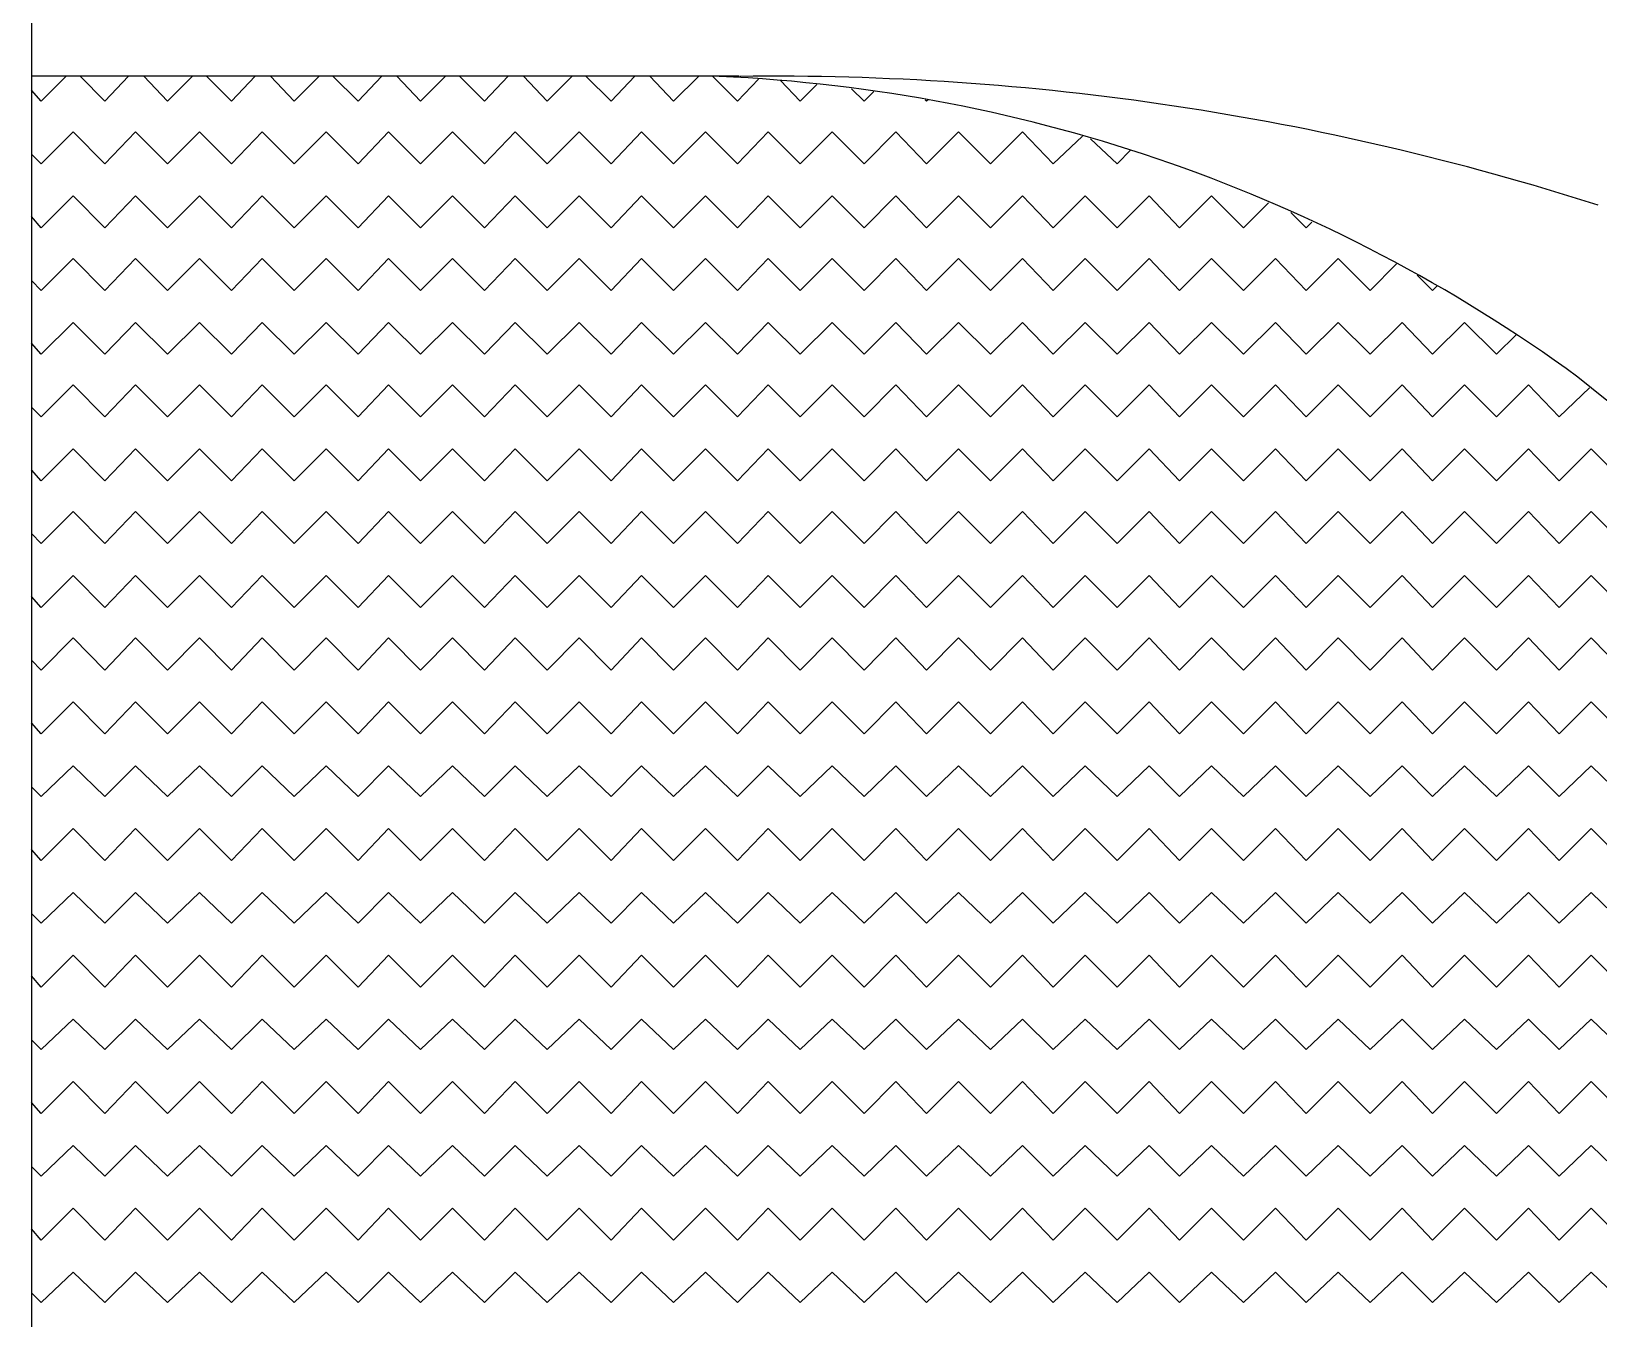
# Model space of a CAD drawing. Header units: millimetres. Extents: x 43 to 258, y 87 to 343.
# Drawn here: x 213.81 to 225.74, y 290.27 to 300.07 of the extents above; entities that cross this region are included whole.
import ezdxf

# ---------------------------------------------------------------- set-up
doc = ezdxf.new("R2010")
doc.units = ezdxf.units.MM
doc.header["$MEASUREMENT"] = 0
doc.layers.get('0').update_dxf_attribs({"linetype": 'CONTINUOUS'})

msp = doc.modelspace()

# ---------------------------------------------------------------- linework, layer by layer
at = {"color": 0, "linetype": 'Continuous', "lineweight": 25, "true_color": 0x000028}
msp.add_line((213.812, 304.631), (213.812, 299.731), dxfattribs=at)
at = {"color": 0, "linetype": 'Continuous', "lineweight": 25, "true_color": 0x950000}
for p, q in [((213.812, 299.731), (213.812, 280.437)), ((219.198, 299.731), (213.812, 299.731))]:
    msp.add_line(p, q, dxfattribs=at)
at = {"color": 0, "linetype": 'Continuous', "lineweight": 25, "true_color": 0x000008}
for p, q in [((213.886, 299.54), (213.812, 299.625)), ((214.076, 299.731), (213.886, 299.54)), ((214.372, 299.54), (214.182, 299.731)), ((214.552, 299.731), (214.372, 299.54)), ((214.849, 299.54), (214.669, 299.731)), ((215.039, 299.731), (214.849, 299.54)), ((215.336, 299.54), (215.145, 299.731)), ((215.515, 299.731), (215.336, 299.54)), ((215.812, 299.54), (215.632, 299.731)), ((216.002, 299.731), (215.812, 299.54)), ((216.299, 299.54), (216.108, 299.731)), ((216.479, 299.731), (216.299, 299.54)), ((216.775, 299.54), (216.595, 299.731)), ((216.965, 299.731), (216.775, 299.54)), ((217.262, 299.54), (217.071, 299.731)), ((217.442, 299.731), (217.262, 299.54)), ((217.738, 299.54), (217.558, 299.731)), ((217.928, 299.731), (217.738, 299.54)), ((218.225, 299.54), (218.034, 299.731)), ((218.405, 299.731), (218.225, 299.54)), ((218.701, 299.54), (218.521, 299.731)), ((218.892, 299.731), (218.701, 299.54)), ((219.188, 299.54), (218.997, 299.731)), ((219.347, 299.709), (219.188, 299.54)), ((219.664, 299.54), (219.516, 299.699)), ((219.791, 299.667), (219.664, 299.54)), ((220.151, 299.54), (220.056, 299.635)), ((220.225, 299.614), (220.151, 299.54)), ((220.627, 299.54), (220.617, 299.551)), ((220.638, 299.551), (220.627, 299.54)), ((214.129, 299.307), (213.886, 299.064)), ((214.372, 299.064), (214.129, 299.307)), ((214.605, 299.307), (214.372, 299.064)), ((214.849, 299.064), (214.605, 299.307)), ((215.092, 299.307), (214.849, 299.064)), ((215.336, 299.064), (215.092, 299.307)), ((215.568, 299.307), (215.336, 299.064)), ((215.812, 299.064), (215.568, 299.307)), ((216.055, 299.307), (215.812, 299.064)), ((216.299, 299.064), (216.055, 299.307)), ((216.531, 299.307), (216.299, 299.064)), ((216.775, 299.064), (216.531, 299.307)), ((217.018, 299.307), (216.775, 299.064)), ((217.262, 299.064), (217.018, 299.307)), ((217.495, 299.307), (217.262, 299.064)), ((217.738, 299.064), (217.495, 299.307)), ((217.981, 299.307), (217.738, 299.064)), ((218.225, 299.064), (217.981, 299.307)), ((218.458, 299.307), (218.225, 299.064)), ((218.701, 299.064), (218.458, 299.307)), ((218.944, 299.307), (218.701, 299.064)), ((219.188, 299.064), (218.944, 299.307)), ((219.421, 299.307), (219.188, 299.064)), ((219.664, 299.064), (219.421, 299.307)), ((219.908, 299.307), (219.664, 299.064)), ((220.151, 299.064), (219.908, 299.307)), ((220.394, 299.307), (220.151, 299.064)), ((220.627, 299.064), (220.394, 299.307)), ((220.871, 299.307), (220.627, 299.064)), ((221.114, 299.064), (220.871, 299.307)), ((221.357, 299.307), (221.114, 299.064)), ((221.59, 299.064), (221.357, 299.307)), ((221.813, 299.275), (221.59, 299.064)), ((222.077, 299.064), (221.876, 299.254)), ((222.183, 299.17), (222.077, 299.064)), ((213.886, 299.064), (213.812, 299.138)), ((214.129, 298.82), (213.886, 298.577)), ((214.372, 298.577), (214.129, 298.82)), ((214.605, 298.82), (214.372, 298.577)), ((214.849, 298.577), (214.605, 298.82)), ((215.092, 298.82), (214.849, 298.577)), ((215.336, 298.577), (215.092, 298.82)), ((215.568, 298.82), (215.336, 298.577)), ((215.812, 298.577), (215.568, 298.82)), ((216.055, 298.82), (215.812, 298.577)), ((216.299, 298.577), (216.055, 298.82)), ((216.531, 298.82), (216.299, 298.577)), ((216.775, 298.577), (216.531, 298.82)), ((217.018, 298.82), (216.775, 298.577)), ((217.262, 298.577), (217.018, 298.82)), ((217.495, 298.82), (217.262, 298.577)), ((217.738, 298.577), (217.495, 298.82)), ((217.981, 298.82), (217.738, 298.577)), ((218.225, 298.577), (217.981, 298.82)), ((218.458, 298.82), (218.225, 298.577)), ((218.701, 298.577), (218.458, 298.82)), ((218.944, 298.82), (218.701, 298.577)), ((219.188, 298.577), (218.944, 298.82)), ((219.421, 298.82), (219.188, 298.577)), ((219.664, 298.577), (219.421, 298.82)), ((219.908, 298.82), (219.664, 298.577)), ((220.151, 298.577), (219.908, 298.82)), ((220.394, 298.82), (220.151, 298.577)), ((220.627, 298.577), (220.394, 298.82)), ((220.871, 298.82), (220.627, 298.577)), ((221.114, 298.577), (220.871, 298.82)), ((221.357, 298.82), (221.114, 298.577)), ((221.59, 298.577), (221.357, 298.82)), ((221.834, 298.82), (221.59, 298.577)), ((222.077, 298.577), (221.834, 298.82)), ((222.321, 298.82), (222.077, 298.577)), ((222.553, 298.577), (222.321, 298.82)), ((222.797, 298.82), (222.553, 298.577)), ((223.04, 298.577), (222.797, 298.82)), ((223.231, 298.767), (223.04, 298.577)), ((223.516, 298.577), (223.4, 298.693)), ((213.886, 298.577), (213.812, 298.662)), ((223.559, 298.619), (223.516, 298.577)), ((214.129, 298.344), (213.886, 298.101)), ((214.372, 298.101), (214.129, 298.344)), ((214.605, 298.344), (214.372, 298.101)), ((214.849, 298.101), (214.605, 298.344)), ((215.092, 298.344), (214.849, 298.101)), ((215.336, 298.101), (215.092, 298.344)), ((215.568, 298.344), (215.336, 298.101)), ((215.812, 298.101), (215.568, 298.344)), ((216.055, 298.344), (215.812, 298.101)), ((216.299, 298.101), (216.055, 298.344)), ((216.531, 298.344), (216.299, 298.101)), ((216.775, 298.101), (216.531, 298.344)), ((217.018, 298.344), (216.775, 298.101)), ((217.262, 298.101), (217.018, 298.344)), ((217.495, 298.344), (217.262, 298.101)), ((217.738, 298.101), (217.495, 298.344)), ((217.981, 298.344), (217.738, 298.101)), ((218.225, 298.101), (217.981, 298.344)), ((218.458, 298.344), (218.225, 298.101)), ((218.701, 298.101), (218.458, 298.344)), ((218.944, 298.344), (218.701, 298.101)), ((219.188, 298.101), (218.944, 298.344)), ((219.421, 298.344), (219.188, 298.101)), ((219.664, 298.101), (219.421, 298.344)), ((219.908, 298.344), (219.664, 298.101)), ((220.151, 298.101), (219.908, 298.344)), ((220.394, 298.344), (220.151, 298.101)), ((220.627, 298.101), (220.394, 298.344)), ((220.871, 298.344), (220.627, 298.101)), ((221.114, 298.101), (220.871, 298.344)), ((221.357, 298.344), (221.114, 298.101)), ((221.59, 298.101), (221.357, 298.344)), ((221.834, 298.344), (221.59, 298.101)), ((222.077, 298.101), (221.834, 298.344)), ((222.321, 298.344), (222.077, 298.101)), ((222.553, 298.101), (222.321, 298.344)), ((222.797, 298.344), (222.553, 298.101)), ((223.04, 298.101), (222.797, 298.344)), ((223.284, 298.344), (223.04, 298.101)), ((223.516, 298.101), (223.284, 298.344)), ((223.76, 298.344), (223.516, 298.101)), ((224.003, 298.101), (223.76, 298.344)), ((224.204, 298.302), (224.003, 298.101)), ((224.48, 298.101), (224.363, 298.217)), ((213.886, 298.101), (213.812, 298.175)), ((224.511, 298.132), (224.48, 298.101)), ((214.129, 297.857), (213.886, 297.614)), ((214.372, 297.614), (214.129, 297.857)), ((214.605, 297.857), (214.372, 297.614)), ((214.849, 297.614), (214.605, 297.857)), ((215.092, 297.857), (214.849, 297.614)), ((215.336, 297.614), (215.092, 297.857)), ((215.568, 297.857), (215.336, 297.614)), ((215.812, 297.614), (215.568, 297.857)), ((216.055, 297.857), (215.812, 297.614)), ((216.299, 297.614), (216.055, 297.857)), ((216.531, 297.857), (216.299, 297.614)), ((216.775, 297.614), (216.531, 297.857)), ((217.018, 297.857), (216.775, 297.614)), ((217.262, 297.614), (217.018, 297.857)), ((217.495, 297.857), (217.262, 297.614)), ((217.738, 297.614), (217.495, 297.857)), ((217.981, 297.857), (217.738, 297.614)), ((218.225, 297.614), (217.981, 297.857)), ((218.458, 297.857), (218.225, 297.614)), ((218.701, 297.614), (218.458, 297.857)), ((218.944, 297.857), (218.701, 297.614)), ((219.188, 297.614), (218.944, 297.857)), ((219.421, 297.857), (219.188, 297.614)), ((219.664, 297.614), (219.421, 297.857)), ((219.908, 297.857), (219.664, 297.614)), ((220.151, 297.614), (219.908, 297.857)), ((220.394, 297.857), (220.151, 297.614)), ((220.627, 297.614), (220.394, 297.857)), ((220.871, 297.857), (220.627, 297.614)), ((221.114, 297.614), (220.871, 297.857)), ((221.357, 297.857), (221.114, 297.614)), ((221.59, 297.614), (221.357, 297.857)), ((221.834, 297.857), (221.59, 297.614)), ((222.077, 297.614), (221.834, 297.857)), ((222.321, 297.857), (222.077, 297.614)), ((222.553, 297.614), (222.321, 297.857)), ((222.797, 297.857), (222.553, 297.614)), ((223.04, 297.614), (222.797, 297.857)), ((223.284, 297.857), (223.04, 297.614)), ((223.516, 297.614), (223.284, 297.857)), ((223.76, 297.857), (223.516, 297.614)), ((224.003, 297.614), (223.76, 297.857)), ((224.247, 297.857), (224.003, 297.614)), ((224.48, 297.614), (224.247, 297.857)), ((224.723, 297.857), (224.48, 297.614)), ((224.966, 297.614), (224.723, 297.857)), ((225.115, 297.762), (224.966, 297.614)), ((213.886, 297.614), (213.812, 297.699)), ((214.129, 297.381), (213.886, 297.138)), ((214.372, 297.138), (214.129, 297.381)), ((214.605, 297.381), (214.372, 297.138)), ((214.849, 297.138), (214.605, 297.381)), ((215.092, 297.381), (214.849, 297.138)), ((215.336, 297.138), (215.092, 297.381)), ((215.568, 297.381), (215.336, 297.138)), ((215.812, 297.138), (215.568, 297.381)), ((216.055, 297.381), (215.812, 297.138)), ((216.299, 297.138), (216.055, 297.381)), ((216.531, 297.381), (216.299, 297.138)), ((216.775, 297.138), (216.531, 297.381)), ((217.018, 297.381), (216.775, 297.138)), ((217.262, 297.138), (217.018, 297.381)), ((217.495, 297.381), (217.262, 297.138)), ((217.738, 297.138), (217.495, 297.381)), ((217.981, 297.381), (217.738, 297.138)), ((218.225, 297.138), (217.981, 297.381)), ((218.458, 297.381), (218.225, 297.138)), ((218.701, 297.138), (218.458, 297.381)), ((218.944, 297.381), (218.701, 297.138)), ((219.188, 297.138), (218.944, 297.381)), ((219.421, 297.381), (219.188, 297.138)), ((219.664, 297.138), (219.421, 297.381)), ((219.908, 297.381), (219.664, 297.138)), ((220.151, 297.138), (219.908, 297.381)), ((220.394, 297.381), (220.151, 297.138)), ((220.627, 297.138), (220.394, 297.381)), ((220.871, 297.381), (220.627, 297.138)), ((221.114, 297.138), (220.871, 297.381)), ((221.357, 297.381), (221.114, 297.138)), ((221.59, 297.138), (221.357, 297.381)), ((221.834, 297.381), (221.59, 297.138)), ((222.077, 297.138), (221.834, 297.381)), ((222.321, 297.381), (222.077, 297.138)), ((222.553, 297.138), (222.321, 297.381)), ((222.797, 297.381), (222.553, 297.138)), ((223.04, 297.138), (222.797, 297.381)), ((223.284, 297.381), (223.04, 297.138)), ((223.516, 297.138), (223.284, 297.381)), ((223.76, 297.381), (223.516, 297.138)), ((224.003, 297.138), (223.76, 297.381)), ((224.247, 297.381), (224.003, 297.138)), ((224.48, 297.138), (224.247, 297.381)), ((224.723, 297.381), (224.48, 297.138)), ((224.966, 297.138), (224.723, 297.381)), ((225.21, 297.381), (224.966, 297.138)), ((225.443, 297.138), (225.21, 297.381)), ((225.675, 297.36), (225.443, 297.138)), ((213.886, 297.138), (213.812, 297.212)), ((214.129, 296.894), (213.886, 296.651)), ((214.372, 296.651), (214.129, 296.894)), ((214.605, 296.894), (214.372, 296.651)), ((214.849, 296.651), (214.605, 296.894)), ((215.092, 296.894), (214.849, 296.651)), ((215.336, 296.651), (215.092, 296.894)), ((215.568, 296.894), (215.336, 296.651)), ((215.812, 296.651), (215.568, 296.894)), ((216.055, 296.894), (215.812, 296.651)), ((216.299, 296.651), (216.055, 296.894)), ((216.531, 296.894), (216.299, 296.651)), ((216.775, 296.651), (216.531, 296.894)), ((217.018, 296.894), (216.775, 296.651)), ((217.262, 296.651), (217.018, 296.894)), ((217.495, 296.894), (217.262, 296.651)), ((217.738, 296.651), (217.495, 296.894)), ((217.981, 296.894), (217.738, 296.651)), ((218.225, 296.651), (217.981, 296.894)), ((218.458, 296.894), (218.225, 296.651)), ((218.701, 296.651), (218.458, 296.894)), ((218.944, 296.894), (218.701, 296.651)), ((219.188, 296.651), (218.944, 296.894)), ((219.421, 296.894), (219.188, 296.651)), ((219.664, 296.651), (219.421, 296.894)), ((219.908, 296.894), (219.664, 296.651)), ((220.151, 296.651), (219.908, 296.894)), ((220.394, 296.894), (220.151, 296.651)), ((220.627, 296.651), (220.394, 296.894)), ((220.871, 296.894), (220.627, 296.651)), ((221.114, 296.651), (220.871, 296.894)), ((221.357, 296.894), (221.114, 296.651)), ((221.59, 296.651), (221.357, 296.894)), ((221.834, 296.894), (221.59, 296.651)), ((222.077, 296.651), (221.834, 296.894)), ((222.321, 296.894), (222.077, 296.651)), ((222.553, 296.651), (222.321, 296.894)), ((222.797, 296.894), (222.553, 296.651)), ((223.04, 296.651), (222.797, 296.894)), ((223.284, 296.894), (223.04, 296.651)), ((223.516, 296.651), (223.284, 296.894)), ((223.76, 296.894), (223.516, 296.651)), ((224.003, 296.651), (223.76, 296.894)), ((224.247, 296.894), (224.003, 296.651)), ((224.48, 296.651), (224.247, 296.894)), ((224.723, 296.894), (224.48, 296.651)), ((224.966, 296.651), (224.723, 296.894)), ((225.21, 296.894), (224.966, 296.651)), ((225.443, 296.651), (225.21, 296.894)), ((225.686, 296.894), (225.443, 296.651)), ((225.929, 296.651), (225.686, 296.894)), ((213.886, 296.651), (213.812, 296.735)), ((214.129, 296.418), (213.886, 296.175)), ((214.372, 296.175), (214.129, 296.418)), ((214.605, 296.418), (214.372, 296.175)), ((214.849, 296.175), (214.605, 296.418)), ((215.092, 296.418), (214.849, 296.175)), ((215.336, 296.175), (215.092, 296.418)), ((215.568, 296.418), (215.336, 296.175)), ((215.812, 296.175), (215.568, 296.418)), ((216.055, 296.418), (215.812, 296.175)), ((216.299, 296.175), (216.055, 296.418)), ((216.531, 296.418), (216.299, 296.175)), ((216.775, 296.175), (216.531, 296.418)), ((217.018, 296.418), (216.775, 296.175)), ((217.262, 296.175), (217.018, 296.418)), ((217.495, 296.418), (217.262, 296.175)), ((217.738, 296.175), (217.495, 296.418)), ((217.981, 296.418), (217.738, 296.175)), ((218.225, 296.175), (217.981, 296.418)), ((218.458, 296.418), (218.225, 296.175)), ((218.701, 296.175), (218.458, 296.418)), ((218.944, 296.418), (218.701, 296.175)), ((219.188, 296.175), (218.944, 296.418)), ((219.421, 296.418), (219.188, 296.175)), ((219.664, 296.175), (219.421, 296.418)), ((219.908, 296.418), (219.664, 296.175)), ((220.151, 296.175), (219.908, 296.418)), ((220.394, 296.418), (220.151, 296.175)), ((220.627, 296.175), (220.394, 296.418)), ((220.871, 296.418), (220.627, 296.175)), ((221.114, 296.175), (220.871, 296.418)), ((221.357, 296.418), (221.114, 296.175)), ((221.59, 296.175), (221.357, 296.418)), ((221.834, 296.418), (221.59, 296.175)), ((222.077, 296.175), (221.834, 296.418)), ((222.321, 296.418), (222.077, 296.175)), ((222.553, 296.175), (222.321, 296.418)), ((222.797, 296.418), (222.553, 296.175)), ((223.04, 296.175), (222.797, 296.418)), ((223.284, 296.418), (223.04, 296.175)), ((223.516, 296.175), (223.284, 296.418)), ((223.76, 296.418), (223.516, 296.175)), ((224.003, 296.175), (223.76, 296.418)), ((224.247, 296.418), (224.003, 296.175)), ((224.48, 296.175), (224.247, 296.418)), ((224.723, 296.418), (224.48, 296.175)), ((224.966, 296.175), (224.723, 296.418)), ((225.21, 296.418), (224.966, 296.175)), ((225.443, 296.175), (225.21, 296.418)), ((225.686, 296.418), (225.443, 296.175)), ((225.929, 296.175), (225.686, 296.418)), ((213.886, 296.175), (213.812, 296.249)), ((214.129, 295.931), (213.886, 295.688)), ((214.372, 295.688), (214.129, 295.931)), ((214.605, 295.931), (214.372, 295.688)), ((214.849, 295.688), (214.605, 295.931)), ((215.092, 295.931), (214.849, 295.688)), ((215.336, 295.688), (215.092, 295.931)), ((215.568, 295.931), (215.336, 295.688)), ((215.812, 295.688), (215.568, 295.931)), ((216.055, 295.931), (215.812, 295.688)), ((216.299, 295.688), (216.055, 295.931)), ((216.531, 295.931), (216.299, 295.688)), ((216.775, 295.688), (216.531, 295.931)), ((217.018, 295.931), (216.775, 295.688)), ((217.262, 295.688), (217.018, 295.931)), ((217.495, 295.931), (217.262, 295.688)), ((217.738, 295.688), (217.495, 295.931)), ((217.981, 295.931), (217.738, 295.688)), ((218.225, 295.688), (217.981, 295.931)), ((218.458, 295.931), (218.225, 295.688)), ((218.701, 295.688), (218.458, 295.931)), ((218.944, 295.931), (218.701, 295.688)), ((219.188, 295.688), (218.944, 295.931)), ((219.421, 295.931), (219.188, 295.688)), ((219.664, 295.688), (219.421, 295.931)), ((219.908, 295.931), (219.664, 295.688)), ((220.151, 295.688), (219.908, 295.931)), ((220.394, 295.931), (220.151, 295.688)), ((220.627, 295.688), (220.394, 295.931)), ((220.871, 295.931), (220.627, 295.688)), ((221.114, 295.688), (220.871, 295.931)), ((221.357, 295.931), (221.114, 295.688)), ((221.59, 295.688), (221.357, 295.931)), ((221.834, 295.931), (221.59, 295.688)), ((222.077, 295.688), (221.834, 295.931)), ((222.321, 295.931), (222.077, 295.688)), ((222.553, 295.688), (222.321, 295.931)), ((222.797, 295.931), (222.553, 295.688)), ((223.04, 295.688), (222.797, 295.931)), ((223.284, 295.931), (223.04, 295.688)), ((223.516, 295.688), (223.284, 295.931)), ((223.76, 295.931), (223.516, 295.688)), ((224.003, 295.688), (223.76, 295.931)), ((224.247, 295.931), (224.003, 295.688)), ((224.48, 295.688), (224.247, 295.931)), ((224.723, 295.931), (224.48, 295.688)), ((224.966, 295.688), (224.723, 295.931)), ((225.21, 295.931), (224.966, 295.688)), ((225.443, 295.688), (225.21, 295.931)), ((225.686, 295.931), (225.443, 295.688)), ((225.929, 295.688), (225.686, 295.931)), ((213.886, 295.688), (213.812, 295.772)), ((214.129, 295.455), (213.886, 295.211)), ((214.372, 295.211), (214.129, 295.455)), ((214.605, 295.455), (214.372, 295.211)), ((214.849, 295.211), (214.605, 295.455)), ((215.092, 295.455), (214.849, 295.211)), ((215.336, 295.211), (215.092, 295.455)), ((215.568, 295.455), (215.336, 295.211)), ((215.812, 295.211), (215.568, 295.455)), ((216.055, 295.455), (215.812, 295.211)), ((216.299, 295.211), (216.055, 295.455)), ((216.531, 295.455), (216.299, 295.211)), ((216.775, 295.211), (216.531, 295.455)), ((217.018, 295.455), (216.775, 295.211)), ((217.262, 295.211), (217.018, 295.455)), ((217.495, 295.455), (217.262, 295.211)), ((217.738, 295.211), (217.495, 295.455)), ((217.981, 295.455), (217.738, 295.211)), ((218.225, 295.211), (217.981, 295.455)), ((218.458, 295.455), (218.225, 295.211)), ((218.701, 295.211), (218.458, 295.455)), ((218.944, 295.455), (218.701, 295.211)), ((219.188, 295.211), (218.944, 295.455)), ((219.421, 295.455), (219.188, 295.211)), ((219.664, 295.211), (219.421, 295.455)), ((219.908, 295.455), (219.664, 295.211)), ((220.151, 295.211), (219.908, 295.455)), ((220.394, 295.455), (220.151, 295.211)), ((220.627, 295.211), (220.394, 295.455)), ((220.871, 295.455), (220.627, 295.211)), ((221.114, 295.211), (220.871, 295.455)), ((221.357, 295.455), (221.114, 295.211)), ((221.59, 295.211), (221.357, 295.455)), ((221.834, 295.455), (221.59, 295.211)), ((222.077, 295.211), (221.834, 295.455)), ((222.321, 295.455), (222.077, 295.211)), ((222.553, 295.211), (222.321, 295.455)), ((222.797, 295.455), (222.553, 295.211)), ((223.04, 295.211), (222.797, 295.455)), ((223.284, 295.455), (223.04, 295.211)), ((223.516, 295.211), (223.284, 295.455)), ((223.76, 295.455), (223.516, 295.211)), ((224.003, 295.211), (223.76, 295.455)), ((224.247, 295.455), (224.003, 295.211)), ((224.48, 295.211), (224.247, 295.455)), ((224.723, 295.455), (224.48, 295.211)), ((224.966, 295.211), (224.723, 295.455)), ((225.21, 295.455), (224.966, 295.211)), ((225.443, 295.211), (225.21, 295.455)), ((225.686, 295.455), (225.443, 295.211)), ((225.929, 295.211), (225.686, 295.455)), ((213.886, 295.211), (213.812, 295.286)), ((214.129, 294.968), (213.886, 294.725)), ((214.372, 294.725), (214.129, 294.968)), ((214.605, 294.968), (214.372, 294.725)), ((214.849, 294.725), (214.605, 294.968)), ((215.092, 294.968), (214.849, 294.725)), ((215.336, 294.725), (215.092, 294.968)), ((215.568, 294.968), (215.336, 294.725)), ((215.812, 294.725), (215.568, 294.968)), ((216.055, 294.968), (215.812, 294.725)), ((216.299, 294.725), (216.055, 294.968)), ((216.531, 294.968), (216.299, 294.725)), ((216.775, 294.725), (216.531, 294.968)), ((217.018, 294.968), (216.775, 294.725)), ((217.262, 294.725), (217.018, 294.968)), ((217.495, 294.968), (217.262, 294.725)), ((217.738, 294.725), (217.495, 294.968)), ((217.981, 294.968), (217.738, 294.725)), ((218.225, 294.725), (217.981, 294.968)), ((218.458, 294.968), (218.225, 294.725)), ((218.701, 294.725), (218.458, 294.968)), ((218.944, 294.968), (218.701, 294.725)), ((219.188, 294.725), (218.944, 294.968)), ((219.421, 294.968), (219.188, 294.725)), ((219.664, 294.725), (219.421, 294.968)), ((219.908, 294.968), (219.664, 294.725)), ((220.151, 294.725), (219.908, 294.968)), ((220.394, 294.968), (220.151, 294.725)), ((220.627, 294.725), (220.394, 294.968)), ((220.871, 294.968), (220.627, 294.725)), ((221.114, 294.725), (220.871, 294.968)), ((221.357, 294.968), (221.114, 294.725)), ((221.59, 294.725), (221.357, 294.968)), ((221.834, 294.968), (221.59, 294.725)), ((222.077, 294.725), (221.834, 294.968)), ((222.321, 294.968), (222.077, 294.725)), ((222.553, 294.725), (222.321, 294.968)), ((222.797, 294.968), (222.553, 294.725)), ((223.04, 294.725), (222.797, 294.968)), ((223.284, 294.968), (223.04, 294.725)), ((223.516, 294.725), (223.284, 294.968)), ((223.76, 294.968), (223.516, 294.725)), ((224.003, 294.725), (223.76, 294.968)), ((224.247, 294.968), (224.003, 294.725)), ((224.48, 294.725), (224.247, 294.968)), ((224.723, 294.968), (224.48, 294.725)), ((224.966, 294.725), (224.723, 294.968)), ((225.21, 294.968), (224.966, 294.725)), ((225.443, 294.725), (225.21, 294.968)), ((225.686, 294.968), (225.443, 294.725)), ((225.929, 294.725), (225.686, 294.968)), ((213.886, 294.725), (213.812, 294.809)), ((214.129, 294.481), (213.886, 294.248)), ((214.372, 294.248), (214.129, 294.481)), ((214.605, 294.481), (214.372, 294.248)), ((214.849, 294.248), (214.605, 294.481)), ((215.092, 294.481), (214.849, 294.248)), ((215.336, 294.248), (215.092, 294.481)), ((215.568, 294.481), (215.336, 294.248)), ((215.812, 294.248), (215.568, 294.481)), ((216.055, 294.481), (215.812, 294.248)), ((216.299, 294.248), (216.055, 294.481)), ((216.531, 294.481), (216.299, 294.248)), ((216.775, 294.248), (216.531, 294.481)), ((217.018, 294.481), (216.775, 294.248)), ((217.262, 294.248), (217.018, 294.481)), ((217.495, 294.481), (217.262, 294.248)), ((217.738, 294.248), (217.495, 294.481)), ((217.981, 294.481), (217.738, 294.248)), ((218.225, 294.248), (217.981, 294.481)), ((218.458, 294.481), (218.225, 294.248)), ((218.701, 294.248), (218.458, 294.481)), ((218.944, 294.481), (218.701, 294.248)), ((219.188, 294.248), (218.944, 294.481)), ((219.421, 294.481), (219.188, 294.248)), ((219.664, 294.248), (219.421, 294.481)), ((219.908, 294.481), (219.664, 294.248)), ((220.151, 294.248), (219.908, 294.481)), ((220.394, 294.481), (220.151, 294.248)), ((220.627, 294.248), (220.394, 294.481)), ((220.871, 294.481), (220.627, 294.248)), ((221.114, 294.248), (220.871, 294.481)), ((221.357, 294.481), (221.114, 294.248)), ((221.59, 294.248), (221.357, 294.481)), ((221.834, 294.481), (221.59, 294.248)), ((222.077, 294.248), (221.834, 294.481)), ((222.321, 294.481), (222.077, 294.248)), ((222.553, 294.248), (222.321, 294.481)), ((222.797, 294.481), (222.553, 294.248)), ((223.04, 294.248), (222.797, 294.481)), ((223.284, 294.481), (223.04, 294.248)), ((223.516, 294.248), (223.284, 294.481)), ((223.76, 294.481), (223.516, 294.248)), ((224.003, 294.248), (223.76, 294.481)), ((224.247, 294.481), (224.003, 294.248)), ((224.48, 294.248), (224.247, 294.481)), ((224.723, 294.481), (224.48, 294.248)), ((224.966, 294.248), (224.723, 294.481)), ((225.21, 294.481), (224.966, 294.248)), ((225.443, 294.248), (225.21, 294.481)), ((225.686, 294.481), (225.443, 294.248)), ((225.929, 294.248), (225.686, 294.481)), ((213.886, 294.248), (213.812, 294.322)), ((214.129, 294.005), (213.886, 293.762)), ((214.372, 293.762), (214.129, 294.005)), ((214.605, 294.005), (214.372, 293.762)), ((214.849, 293.762), (214.605, 294.005)), ((215.092, 294.005), (214.849, 293.762)), ((215.336, 293.762), (215.092, 294.005)), ((215.568, 294.005), (215.336, 293.762)), ((215.812, 293.762), (215.568, 294.005)), ((216.055, 294.005), (215.812, 293.762)), ((216.299, 293.762), (216.055, 294.005)), ((216.531, 294.005), (216.299, 293.762)), ((216.775, 293.762), (216.531, 294.005)), ((217.018, 294.005), (216.775, 293.762)), ((217.262, 293.762), (217.018, 294.005)), ((217.495, 294.005), (217.262, 293.762)), ((217.738, 293.762), (217.495, 294.005)), ((217.981, 294.005), (217.738, 293.762)), ((218.225, 293.762), (217.981, 294.005)), ((218.458, 294.005), (218.225, 293.762)), ((218.701, 293.762), (218.458, 294.005)), ((218.944, 294.005), (218.701, 293.762)), ((219.188, 293.762), (218.944, 294.005)), ((219.421, 294.005), (219.188, 293.762)), ((219.664, 293.762), (219.421, 294.005)), ((219.908, 294.005), (219.664, 293.762)), ((220.151, 293.762), (219.908, 294.005)), ((220.394, 294.005), (220.151, 293.762)), ((220.627, 293.762), (220.394, 294.005)), ((220.871, 294.005), (220.627, 293.762)), ((221.114, 293.762), (220.871, 294.005)), ((221.357, 294.005), (221.114, 293.762)), ((221.59, 293.762), (221.357, 294.005)), ((221.834, 294.005), (221.59, 293.762)), ((222.077, 293.762), (221.834, 294.005)), ((222.321, 294.005), (222.077, 293.762)), ((222.553, 293.762), (222.321, 294.005)), ((222.797, 294.005), (222.553, 293.762)), ((223.04, 293.762), (222.797, 294.005)), ((223.284, 294.005), (223.04, 293.762)), ((223.516, 293.762), (223.284, 294.005)), ((223.76, 294.005), (223.516, 293.762)), ((224.003, 293.762), (223.76, 294.005)), ((224.247, 294.005), (224.003, 293.762)), ((224.48, 293.762), (224.247, 294.005)), ((224.723, 294.005), (224.48, 293.762)), ((224.966, 293.762), (224.723, 294.005)), ((225.21, 294.005), (224.966, 293.762)), ((225.443, 293.762), (225.21, 294.005)), ((225.686, 294.005), (225.443, 293.762)), ((225.929, 293.762), (225.686, 294.005)), ((213.886, 293.762), (213.812, 293.846)), ((214.129, 293.518), (213.886, 293.285)), ((214.372, 293.285), (214.129, 293.518)), ((214.605, 293.518), (214.372, 293.285)), ((214.849, 293.285), (214.605, 293.518)), ((215.092, 293.518), (214.849, 293.285)), ((215.336, 293.285), (215.092, 293.518)), ((215.568, 293.518), (215.336, 293.285)), ((215.812, 293.285), (215.568, 293.518)), ((216.055, 293.518), (215.812, 293.285)), ((216.299, 293.285), (216.055, 293.518)), ((216.531, 293.518), (216.299, 293.285)), ((216.775, 293.285), (216.531, 293.518)), ((217.018, 293.518), (216.775, 293.285)), ((217.262, 293.285), (217.018, 293.518)), ((217.495, 293.518), (217.262, 293.285)), ((217.738, 293.285), (217.495, 293.518)), ((217.981, 293.518), (217.738, 293.285)), ((218.225, 293.285), (217.981, 293.518)), ((218.458, 293.518), (218.225, 293.285)), ((218.701, 293.285), (218.458, 293.518)), ((218.944, 293.518), (218.701, 293.285)), ((219.188, 293.285), (218.944, 293.518)), ((219.421, 293.518), (219.188, 293.285)), ((219.664, 293.285), (219.421, 293.518)), ((219.908, 293.518), (219.664, 293.285)), ((220.151, 293.285), (219.908, 293.518)), ((220.394, 293.518), (220.151, 293.285)), ((220.627, 293.285), (220.394, 293.518)), ((220.871, 293.518), (220.627, 293.285)), ((221.114, 293.285), (220.871, 293.518)), ((221.357, 293.518), (221.114, 293.285)), ((221.59, 293.285), (221.357, 293.518)), ((221.834, 293.518), (221.59, 293.285)), ((222.077, 293.285), (221.834, 293.518)), ((222.321, 293.518), (222.077, 293.285)), ((222.553, 293.285), (222.321, 293.518)), ((222.797, 293.518), (222.553, 293.285)), ((223.04, 293.285), (222.797, 293.518)), ((223.284, 293.518), (223.04, 293.285)), ((223.516, 293.285), (223.284, 293.518)), ((223.76, 293.518), (223.516, 293.285)), ((224.003, 293.285), (223.76, 293.518)), ((224.247, 293.518), (224.003, 293.285)), ((224.48, 293.285), (224.247, 293.518)), ((224.723, 293.518), (224.48, 293.285)), ((224.966, 293.285), (224.723, 293.518)), ((225.21, 293.518), (224.966, 293.285)), ((225.443, 293.285), (225.21, 293.518)), ((225.686, 293.518), (225.443, 293.285)), ((225.929, 293.285), (225.686, 293.518)), ((213.886, 293.285), (213.812, 293.359)), ((214.129, 293.042), (213.886, 292.798)), ((214.372, 292.798), (214.129, 293.042)), ((214.605, 293.042), (214.372, 292.798)), ((214.849, 292.798), (214.605, 293.042)), ((215.092, 293.042), (214.849, 292.798)), ((215.336, 292.798), (215.092, 293.042)), ((215.568, 293.042), (215.336, 292.798)), ((215.812, 292.798), (215.568, 293.042)), ((216.055, 293.042), (215.812, 292.798)), ((216.299, 292.798), (216.055, 293.042)), ((216.531, 293.042), (216.299, 292.798)), ((216.775, 292.798), (216.531, 293.042)), ((217.018, 293.042), (216.775, 292.798)), ((217.262, 292.798), (217.018, 293.042)), ((217.495, 293.042), (217.262, 292.798)), ((217.738, 292.798), (217.495, 293.042)), ((217.981, 293.042), (217.738, 292.798)), ((218.225, 292.798), (217.981, 293.042)), ((218.458, 293.042), (218.225, 292.798)), ((218.701, 292.798), (218.458, 293.042)), ((218.944, 293.042), (218.701, 292.798)), ((219.188, 292.798), (218.944, 293.042)), ((219.421, 293.042), (219.188, 292.798)), ((219.664, 292.798), (219.421, 293.042)), ((219.908, 293.042), (219.664, 292.798)), ((220.151, 292.798), (219.908, 293.042)), ((220.394, 293.042), (220.151, 292.798)), ((220.627, 292.798), (220.394, 293.042)), ((220.871, 293.042), (220.627, 292.798)), ((221.114, 292.798), (220.871, 293.042)), ((221.357, 293.042), (221.114, 292.798)), ((221.59, 292.798), (221.357, 293.042)), ((221.834, 293.042), (221.59, 292.798)), ((222.077, 292.798), (221.834, 293.042)), ((222.321, 293.042), (222.077, 292.798)), ((222.553, 292.798), (222.321, 293.042)), ((222.797, 293.042), (222.553, 292.798)), ((223.04, 292.798), (222.797, 293.042)), ((223.284, 293.042), (223.04, 292.798)), ((223.516, 292.798), (223.284, 293.042)), ((223.76, 293.042), (223.516, 292.798)), ((224.003, 292.798), (223.76, 293.042)), ((224.247, 293.042), (224.003, 292.798)), ((224.48, 292.798), (224.247, 293.042)), ((224.723, 293.042), (224.48, 292.798)), ((224.966, 292.798), (224.723, 293.042)), ((225.21, 293.042), (224.966, 292.798)), ((225.443, 292.798), (225.21, 293.042)), ((225.686, 293.042), (225.443, 292.798)), ((225.929, 292.798), (225.686, 293.042)), ((213.886, 292.798), (213.812, 292.883)), ((214.129, 292.555), (213.886, 292.322)), ((214.372, 292.322), (214.129, 292.555)), ((214.605, 292.555), (214.372, 292.322)), ((214.849, 292.322), (214.605, 292.555)), ((215.092, 292.555), (214.849, 292.322)), ((215.336, 292.322), (215.092, 292.555)), ((215.568, 292.555), (215.336, 292.322)), ((215.812, 292.322), (215.568, 292.555)), ((216.055, 292.555), (215.812, 292.322)), ((216.299, 292.322), (216.055, 292.555)), ((216.531, 292.555), (216.299, 292.322)), ((216.775, 292.322), (216.531, 292.555)), ((217.018, 292.555), (216.775, 292.322)), ((217.262, 292.322), (217.018, 292.555)), ((217.495, 292.555), (217.262, 292.322)), ((217.738, 292.322), (217.495, 292.555)), ((217.981, 292.555), (217.738, 292.322)), ((218.225, 292.322), (217.981, 292.555)), ((218.458, 292.555), (218.225, 292.322)), ((218.701, 292.322), (218.458, 292.555)), ((218.944, 292.555), (218.701, 292.322)), ((219.188, 292.322), (218.944, 292.555)), ((219.421, 292.555), (219.188, 292.322)), ((219.664, 292.322), (219.421, 292.555)), ((219.908, 292.555), (219.664, 292.322)), ((220.151, 292.322), (219.908, 292.555)), ((220.394, 292.555), (220.151, 292.322)), ((220.627, 292.322), (220.394, 292.555)), ((220.871, 292.555), (220.627, 292.322)), ((221.114, 292.322), (220.871, 292.555)), ((221.357, 292.555), (221.114, 292.322)), ((221.59, 292.322), (221.357, 292.555)), ((221.834, 292.555), (221.59, 292.322)), ((222.077, 292.322), (221.834, 292.555)), ((222.321, 292.555), (222.077, 292.322)), ((222.553, 292.322), (222.321, 292.555)), ((222.797, 292.555), (222.553, 292.322)), ((223.04, 292.322), (222.797, 292.555)), ((223.284, 292.555), (223.04, 292.322)), ((223.516, 292.322), (223.284, 292.555)), ((223.76, 292.555), (223.516, 292.322)), ((224.003, 292.322), (223.76, 292.555)), ((224.247, 292.555), (224.003, 292.322)), ((224.48, 292.322), (224.247, 292.555)), ((224.723, 292.555), (224.48, 292.322)), ((224.966, 292.322), (224.723, 292.555)), ((225.21, 292.555), (224.966, 292.322)), ((225.443, 292.322), (225.21, 292.555)), ((225.686, 292.555), (225.443, 292.322)), ((225.929, 292.322), (225.686, 292.555)), ((213.886, 292.322), (213.812, 292.396)), ((214.129, 292.079), (213.886, 291.835)), ((214.372, 291.835), (214.129, 292.079)), ((214.605, 292.079), (214.372, 291.835)), ((214.849, 291.835), (214.605, 292.079)), ((215.092, 292.079), (214.849, 291.835)), ((215.336, 291.835), (215.092, 292.079)), ((215.568, 292.079), (215.336, 291.835)), ((215.812, 291.835), (215.568, 292.079)), ((216.055, 292.079), (215.812, 291.835)), ((216.299, 291.835), (216.055, 292.079)), ((216.531, 292.079), (216.299, 291.835)), ((216.775, 291.835), (216.531, 292.079)), ((217.018, 292.079), (216.775, 291.835)), ((217.262, 291.835), (217.018, 292.079)), ((217.495, 292.079), (217.262, 291.835)), ((217.738, 291.835), (217.495, 292.079)), ((217.981, 292.079), (217.738, 291.835)), ((218.225, 291.835), (217.981, 292.079)), ((218.458, 292.079), (218.225, 291.835)), ((218.701, 291.835), (218.458, 292.079)), ((218.944, 292.079), (218.701, 291.835)), ((219.188, 291.835), (218.944, 292.079)), ((219.421, 292.079), (219.188, 291.835)), ((219.664, 291.835), (219.421, 292.079)), ((219.908, 292.079), (219.664, 291.835)), ((220.151, 291.835), (219.908, 292.079)), ((220.394, 292.079), (220.151, 291.835)), ((220.627, 291.835), (220.394, 292.079)), ((220.871, 292.079), (220.627, 291.835)), ((221.114, 291.835), (220.871, 292.079)), ((221.357, 292.079), (221.114, 291.835)), ((221.59, 291.835), (221.357, 292.079)), ((221.834, 292.079), (221.59, 291.835)), ((222.077, 291.835), (221.834, 292.079)), ((222.321, 292.079), (222.077, 291.835)), ((222.553, 291.835), (222.321, 292.079)), ((222.797, 292.079), (222.553, 291.835)), ((223.04, 291.835), (222.797, 292.079)), ((223.284, 292.079), (223.04, 291.835)), ((223.516, 291.835), (223.284, 292.079)), ((223.76, 292.079), (223.516, 291.835)), ((224.003, 291.835), (223.76, 292.079)), ((224.247, 292.079), (224.003, 291.835)), ((224.48, 291.835), (224.247, 292.079)), ((224.723, 292.079), (224.48, 291.835)), ((224.966, 291.835), (224.723, 292.079)), ((225.21, 292.079), (224.966, 291.835)), ((225.443, 291.835), (225.21, 292.079)), ((225.686, 292.079), (225.443, 291.835)), ((225.929, 291.835), (225.686, 292.079)), ((213.886, 291.835), (213.812, 291.92)), ((214.129, 291.592), (213.886, 291.359)), ((214.372, 291.359), (214.129, 291.592)), ((214.605, 291.592), (214.372, 291.359)), ((214.849, 291.359), (214.605, 291.592)), ((215.092, 291.592), (214.849, 291.359)), ((215.336, 291.359), (215.092, 291.592)), ((215.568, 291.592), (215.336, 291.359)), ((215.812, 291.359), (215.568, 291.592)), ((216.055, 291.592), (215.812, 291.359)), ((216.299, 291.359), (216.055, 291.592)), ((216.531, 291.592), (216.299, 291.359)), ((216.775, 291.359), (216.531, 291.592)), ((217.018, 291.592), (216.775, 291.359)), ((217.262, 291.359), (217.018, 291.592)), ((217.495, 291.592), (217.262, 291.359)), ((217.738, 291.359), (217.495, 291.592)), ((217.981, 291.592), (217.738, 291.359)), ((218.225, 291.359), (217.981, 291.592)), ((218.458, 291.592), (218.225, 291.359)), ((218.701, 291.359), (218.458, 291.592)), ((218.944, 291.592), (218.701, 291.359)), ((219.188, 291.359), (218.944, 291.592)), ((219.421, 291.592), (219.188, 291.359)), ((219.664, 291.359), (219.421, 291.592)), ((219.908, 291.592), (219.664, 291.359)), ((220.151, 291.359), (219.908, 291.592)), ((220.394, 291.592), (220.151, 291.359)), ((220.627, 291.359), (220.394, 291.592)), ((220.871, 291.592), (220.627, 291.359)), ((221.114, 291.359), (220.871, 291.592)), ((221.357, 291.592), (221.114, 291.359)), ((221.59, 291.359), (221.357, 291.592)), ((221.834, 291.592), (221.59, 291.359)), ((222.077, 291.359), (221.834, 291.592)), ((222.321, 291.592), (222.077, 291.359)), ((222.553, 291.359), (222.321, 291.592)), ((222.797, 291.592), (222.553, 291.359)), ((223.04, 291.359), (222.797, 291.592)), ((223.284, 291.592), (223.04, 291.359)), ((223.516, 291.359), (223.284, 291.592)), ((223.76, 291.592), (223.516, 291.359)), ((224.003, 291.359), (223.76, 291.592)), ((224.247, 291.592), (224.003, 291.359)), ((224.48, 291.359), (224.247, 291.592)), ((224.723, 291.592), (224.48, 291.359)), ((224.966, 291.359), (224.723, 291.592)), ((225.21, 291.592), (224.966, 291.359)), ((225.443, 291.359), (225.21, 291.592)), ((225.686, 291.592), (225.443, 291.359)), ((225.929, 291.359), (225.686, 291.592)), ((213.886, 291.359), (213.812, 291.433)), ((214.129, 291.116), (213.886, 290.872)), ((214.372, 290.872), (214.129, 291.116)), ((214.605, 291.116), (214.372, 290.872)), ((214.849, 290.872), (214.605, 291.116)), ((215.092, 291.116), (214.849, 290.872)), ((215.336, 290.872), (215.092, 291.116)), ((215.568, 291.116), (215.336, 290.872)), ((215.812, 290.872), (215.568, 291.116)), ((216.055, 291.116), (215.812, 290.872)), ((216.299, 290.872), (216.055, 291.116)), ((216.531, 291.116), (216.299, 290.872)), ((216.775, 290.872), (216.531, 291.116)), ((217.018, 291.116), (216.775, 290.872)), ((217.262, 290.872), (217.018, 291.116)), ((217.495, 291.116), (217.262, 290.872)), ((217.738, 290.872), (217.495, 291.116)), ((217.981, 291.116), (217.738, 290.872)), ((218.225, 290.872), (217.981, 291.116)), ((218.458, 291.116), (218.225, 290.872)), ((218.701, 290.872), (218.458, 291.116)), ((218.944, 291.116), (218.701, 290.872)), ((219.188, 290.872), (218.944, 291.116)), ((219.421, 291.116), (219.188, 290.872)), ((219.664, 290.872), (219.421, 291.116)), ((219.908, 291.116), (219.664, 290.872)), ((220.151, 290.872), (219.908, 291.116)), ((220.394, 291.116), (220.151, 290.872)), ((220.627, 290.872), (220.394, 291.116)), ((220.871, 291.116), (220.627, 290.872)), ((221.114, 290.872), (220.871, 291.116)), ((221.357, 291.116), (221.114, 290.872)), ((221.59, 290.872), (221.357, 291.116)), ((221.834, 291.116), (221.59, 290.872)), ((222.077, 290.872), (221.834, 291.116)), ((222.321, 291.116), (222.077, 290.872)), ((222.553, 290.872), (222.321, 291.116)), ((222.797, 291.116), (222.553, 290.872)), ((223.04, 290.872), (222.797, 291.116)), ((223.284, 291.116), (223.04, 290.872)), ((223.516, 290.872), (223.284, 291.116)), ((223.76, 291.116), (223.516, 290.872)), ((224.003, 290.872), (223.76, 291.116)), ((224.247, 291.116), (224.003, 290.872)), ((224.48, 290.872), (224.247, 291.116)), ((224.723, 291.116), (224.48, 290.872)), ((224.966, 290.872), (224.723, 291.116)), ((225.21, 291.116), (224.966, 290.872)), ((225.443, 290.872), (225.21, 291.116)), ((225.686, 291.116), (225.443, 290.872)), ((225.929, 290.872), (225.686, 291.116)), ((213.886, 290.872), (213.812, 290.957)), ((214.129, 290.629), (213.886, 290.396)), ((214.372, 290.396), (214.129, 290.629)), ((214.605, 290.629), (214.372, 290.396)), ((214.849, 290.396), (214.605, 290.629)), ((215.092, 290.629), (214.849, 290.396)), ((215.336, 290.396), (215.092, 290.629)), ((215.568, 290.629), (215.336, 290.396)), ((215.812, 290.396), (215.568, 290.629)), ((216.055, 290.629), (215.812, 290.396)), ((216.299, 290.396), (216.055, 290.629)), ((216.531, 290.629), (216.299, 290.396)), ((216.775, 290.396), (216.531, 290.629)), ((217.018, 290.629), (216.775, 290.396)), ((217.262, 290.396), (217.018, 290.629)), ((217.495, 290.629), (217.262, 290.396)), ((217.738, 290.396), (217.495, 290.629)), ((217.981, 290.629), (217.738, 290.396)), ((218.225, 290.396), (217.981, 290.629)), ((218.458, 290.629), (218.225, 290.396)), ((218.701, 290.396), (218.458, 290.629)), ((218.944, 290.629), (218.701, 290.396)), ((219.188, 290.396), (218.944, 290.629)), ((219.421, 290.629), (219.188, 290.396)), ((219.664, 290.396), (219.421, 290.629)), ((219.908, 290.629), (219.664, 290.396)), ((220.151, 290.396), (219.908, 290.629)), ((220.394, 290.629), (220.151, 290.396)), ((220.627, 290.396), (220.394, 290.629)), ((220.871, 290.629), (220.627, 290.396)), ((221.114, 290.396), (220.871, 290.629)), ((221.357, 290.629), (221.114, 290.396)), ((221.59, 290.396), (221.357, 290.629)), ((221.834, 290.629), (221.59, 290.396)), ((222.077, 290.396), (221.834, 290.629)), ((222.321, 290.629), (222.077, 290.396)), ((222.553, 290.396), (222.321, 290.629)), ((222.797, 290.629), (222.553, 290.396)), ((223.04, 290.396), (222.797, 290.629)), ((223.284, 290.629), (223.04, 290.396)), ((223.516, 290.396), (223.284, 290.629)), ((223.76, 290.629), (223.516, 290.396)), ((224.003, 290.396), (223.76, 290.629)), ((224.247, 290.629), (224.003, 290.396)), ((224.48, 290.396), (224.247, 290.629)), ((224.723, 290.629), (224.48, 290.396)), ((224.966, 290.396), (224.723, 290.629)), ((225.21, 290.629), (224.966, 290.396)), ((225.443, 290.396), (225.21, 290.629)), ((225.686, 290.629), (225.443, 290.396)), ((225.929, 290.396), (225.686, 290.629)), ((213.886, 290.396), (213.812, 290.47))]:
    msp.add_line(p, q, dxfattribs=at)
at = {"color": 0, "linetype": 'Continuous', "lineweight": 25, "true_color": 0x950000}
for points in [[(225.741, 298.748), (223.629, 299.426), (221.421, 299.758), (219.203, 299.729)], [(225.586, 297.441), (223.679, 298.829), (221.405, 299.625), (219.048, 299.729)], [(225.586, 297.443), (227.786, 295.626), (230.581, 294.688), (233.431, 294.809)]]:
    msp.add_open_spline(points, degree=3, dxfattribs=at)

doc.saveas('drawing.dxf')
